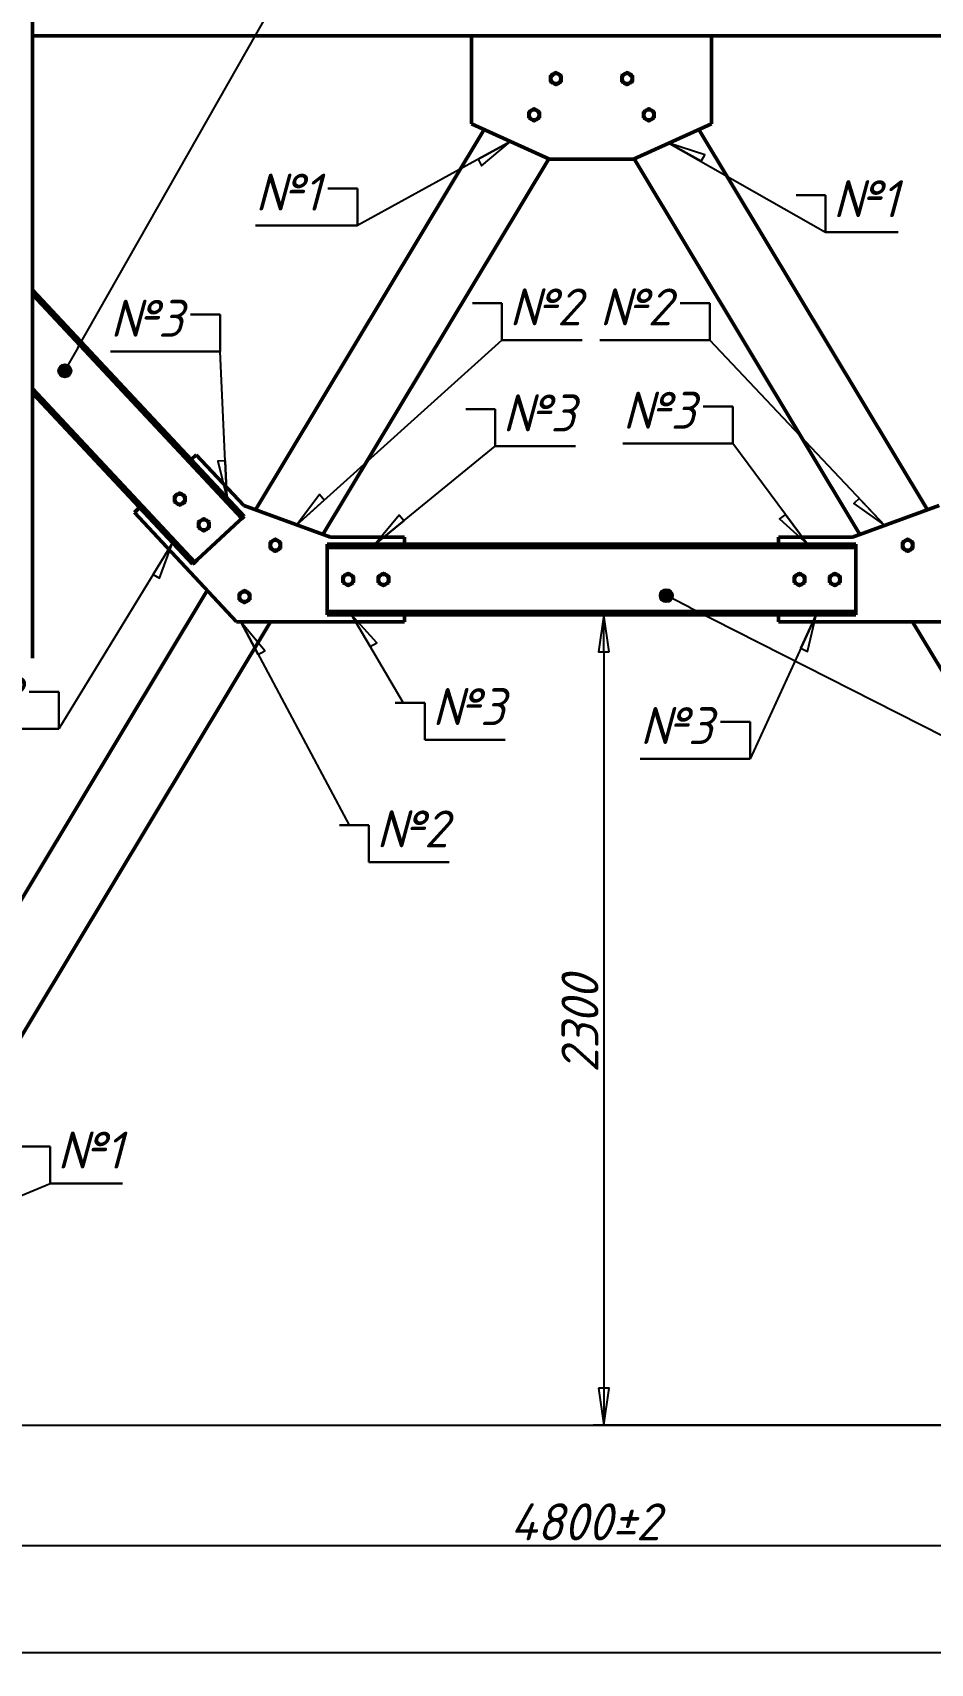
# Model space of a CAD drawing. Header units: millimetres. Extents: x 0 to 25230, y 0 to 17820.
# Drawn here: x 6911 to 9457, y 10795 to 15422 of the extents above; entities that cross this region are included whole.
import ezdxf

# ---------------------------------------------------------------- set-up
doc = ezdxf.new("R2010")
doc.units = ezdxf.units.MM
doc.header["$LTSCALE"] = 30
for name, color, linetype, lineweight in [('Видимый контур (ГОСТ)', 7, 'Continuous', 50), ('Обозначение (ГОСТ)', 7, 'Continuous', 25), ('Размер (ГОСТ)', 7, 'Continuous', 25), ('Эскизная геометрия (ГОСТ)', 7, 'Continuous', 50)]:
    doc.layers.add(name, color=color, linetype=linetype, lineweight=lineweight)
doc.styles.add('Обычный текст (ГОСТ)', font='GOST Common Italic.ttf')
doc.styles.add('Стиль текста144', font='GOST Common Italic.ttf')
doc.styles.add('Увеличенный текст (ГОСТ)', font='GOST Common Italic.ttf')
doc.dimstyles.new('Диаметр (ГОСТ)$7', dxfattribs={"dimscale": 30, "dimtxt": 3.5, "dimasz": 3.5, "dimexe": 1, "dimexo": 0, "dimgap": 0.5, "dimtad": 1, "dimrnd": 1e-08, "dimtxsty": 'Обычный текст (ГОСТ)', "dimblk": 'Filled-1', "dimcen": 0.09, "dimdle": 15, "dimclrd": 256, "dimclre": 256, "dimclrt": 256, "dimazin": 2, "dimtfac": 0.714286, "dimtdec": 3, "dimtmove": 0, "dimatfit": 3, "dimfxl": 1, "dimtolj": 1, "dimlwd": -1, "dimlwe": 25, "dimarcsym": 0})
doc.dimstyles.new('Обычный (ГОСТ)', dxfattribs={"dimscale": 30, "dimtxt": 3.5, "dimasz": 3.5, "dimexe": 1, "dimexo": 0, "dimgap": 0.5, "dimtad": 1, "dimrnd": 1e-08, "dimtxsty": 'Обычный текст (ГОСТ)', "dimblk": 'Filled-1', "dimcen": 0.09, "dimdle": 15, "dimclrd": 256, "dimclre": 256, "dimclrt": 256, "dimazin": 2, "dimtfac": 0.714286, "dimtdec": 3, "dimtmove": 0, "dimatfit": 3, "dimfxl": 1, "dimtolj": 1, "dimlwd": 25, "dimlwe": 25, "dimarcsym": 0})

# ---------------------------------------------------------------- blocks, each defined once
blk = doc.blocks.new('Номера позиций27')
at = {"layer": 'Обозначение (ГОСТ)'}
h = blk.add_hatch(color=256, dxfattribs=at)
edge = h.paths.add_edge_path(flags=0)
edge.add_arc((233.4, 482.08), 0.625, 0, 360)
for p, q in [((253.89, 518.17), (273.16, 552.09)), ((273.16, 552.09), (288.16, 552.09)), ((234.63, 484.26), (253.78, 517.97)), ((234.63, 484.26), (233.7, 482.63))]:
    blk.add_line(p, q, dxfattribs=at)
blk.add_circle((233.4, 482.08), 0.625, dxfattribs=at)
at = {"layer": 'Обозначение (ГОСТ)', "insert": (280.66, 558.34), "char_height": 5, "attachment_point": 5, "style": 'Увеличенный текст (ГОСТ)'}
blk.add_mtext('22', dxfattribs=at)
blk = doc.blocks.new('Номера позиций29')
at = {"layer": 'Обозначение (ГОСТ)'}
h = blk.add_hatch(color=256, dxfattribs=at)
edge = h.paths.add_edge_path(flags=0)
edge.add_arc((290.27, 460.82), 0.625, 0, 360)
for p, q in [((292.49, 459.69), (290.82, 460.54)), ((292.49, 459.69), (363.1, 423.83)), ((363.3, 423.73), (386.3, 412.05)), ((386.3, 412.05), (401.3, 412.05))]:
    blk.add_line(p, q, dxfattribs=at)
blk.add_circle((290.27, 460.82), 0.625, dxfattribs=at)
at = {"layer": 'Обозначение (ГОСТ)', "insert": (393.8, 418.3), "char_height": 5, "attachment_point": 5, "style": 'Увеличенный текст (ГОСТ)'}
blk.add_mtext('24', dxfattribs=at)
blk = doc.blocks.new('Filled-1')
at = {"color": 0}
for p, q in [((0, 0), (-1, 0.143)), ((-1, 0.143), (-1, -0.143)), ((-1, 0), (0, 0)), ((-1, -0.143), (0, 0))]:
    blk.add_line(p, q, dxfattribs=at)
at = {"color": 0, "flags": 128}
blk.add_lwpolyline([(-1, -0.143), (0, 0), (-1, 0.143), (-1, -0.143)], dxfattribs=at)
at = {"color": 0}
blk.add_solid([(-1, -0.143), (0, 0), (-1, 0.143), (-1, -0.143)], dxfattribs=at)
blk = doc.blocks.new('*D137')
at = {"layer": 'Defpoints', "color": 0, "linetype": 'Continuous', "transparency": 16777216}
for p in [(8530.7, 13770.6), (8530.7, 11470.6), (10745.9, 11470.6)]:
    blk.add_point(p, dxfattribs=at)
at = {"layer": 'Размер (ГОСТ)', "linetype": 'Continuous', "lineweight": 25, "transparency": 16777216}
for p, q in [((8530.7, 13665.6), (8530.7, 11575.6)), ((10745.9, 11470.6), (8500.7, 11470.6))]:
    blk.add_line(p, q, dxfattribs=at)
at = {"layer": 'Размер (ГОСТ)', "linetype": 'Continuous', "lineweight": 25, "transparency": 16777216, "xscale": 105, "yscale": 105, "zscale": 105}
for p, rotation in [((8530.7, 13770.6), 90), ((8530.7, 11470.6), 270)]:
    blk.add_blockref('Filled-1', p, dxfattribs=dict(at, rotation=rotation))
at = {"layer": 'Размер (ГОСТ)', "linetype": 'Continuous', "lineweight": 25, "transparency": 16777216, "insert": (8410.7, 12471), "char_height": 105, "attachment_point": 1, "rotation": 90, "style": 'Обычный текст (ГОСТ)'}
blk.add_mtext('\\A1;2300', dxfattribs=at)
blk = doc.blocks.new('*D138')
at = {"layer": 'Defpoints', "color": 0, "linetype": 'Continuous', "transparency": 16777216}
for p in [(11895.9, 15725.6), (12450.6, 15725.6), (1445.9, 11470.6)]:
    blk.add_point(p, dxfattribs=at)
at = {"layer": 'Размер (ГОСТ)', "linetype": 'Continuous', "lineweight": 25, "transparency": 16777216}
for p, q in [((11895.9, 15725.6), (12480.6, 15725.6)), ((12450.6, 11575.6), (12450.6, 15620.6)), ((1445.9, 11470.6), (12480.6, 11470.6))]:
    blk.add_line(p, q, dxfattribs=at)
at = {"layer": 'Размер (ГОСТ)', "linetype": 'Continuous', "lineweight": 25, "transparency": 16777216, "xscale": 105, "yscale": 105, "zscale": 105}
for p, rotation in [((12450.6, 15725.6), 90), ((12450.6, 11470.6), 270)]:
    blk.add_blockref('Filled-1', p, dxfattribs=dict(at, rotation=rotation))
at = {"layer": 'Размер (ГОСТ)', "linetype": 'Continuous', "lineweight": 25, "transparency": 16777216, "insert": (12330.6, 13367.9), "char_height": 105, "attachment_point": 1, "rotation": 90, "style": 'Обычный текст (ГОСТ)'}
blk.add_mtext('\\A1;\\fGOST Common|b0|i1;4255±2', dxfattribs=at)
blk = doc.blocks.new('*D139')
at = {"layer": 'Defpoints', "color": 0, "linetype": 'Continuous', "transparency": 16777216}
for p in [(6095.9, 11442.1), (10895.9, 11415.6), (10895.9, 11128.9)]:
    blk.add_point(p, dxfattribs=at)
at = {"layer": 'Размер (ГОСТ)', "linetype": 'Continuous', "lineweight": 25, "transparency": 16777216}
for p, q in [((6095.9, 11442.1), (6095.9, 11098.9)), ((10895.9, 11415.6), (10895.9, 11098.9)), ((6200.9, 11128.9), (10790.9, 11128.9))]:
    blk.add_line(p, q, dxfattribs=at)
at = {"layer": 'Размер (ГОСТ)', "linetype": 'Continuous', "lineweight": 25, "transparency": 16777216, "xscale": 105, "yscale": 105, "zscale": 105, "rotation": 180}
blk.add_blockref('Filled-1', (6095.9, 11128.9), dxfattribs=at)
at = {"layer": 'Размер (ГОСТ)', "linetype": 'Continuous', "lineweight": 25, "transparency": 16777216, "xscale": 105, "yscale": 105, "zscale": 105}
blk.add_blockref('Filled-1', (10895.9, 11128.9), dxfattribs=at)
at = {"layer": 'Размер (ГОСТ)', "linetype": 'Continuous', "lineweight": 25, "transparency": 16777216, "insert": (8265.7, 11248.9), "char_height": 105, "attachment_point": 1, "style": 'Обычный текст (ГОСТ)'}
blk.add_mtext('\\A1;\\fGOST Common|b0|i1;4800±2', dxfattribs=at)
blk = doc.blocks.new('*D140')
at = {"layer": 'Defpoints', "color": 0, "linetype": 'Continuous', "transparency": 16777216}
for p in [(1295.9, 11415.6), (10895.9, 11415.6), (1295.9, 10824.8)]:
    blk.add_point(p, dxfattribs=at)
at = {"layer": 'Размер (ГОСТ)', "linetype": 'Continuous', "lineweight": 25, "transparency": 16777216}
for p, q in [((1295.9, 11415.6), (1295.9, 10794.8)), ((10895.9, 11415.6), (10895.9, 10794.8)), ((10790.9, 10824.8), (1400.9, 10824.8))]:
    blk.add_line(p, q, dxfattribs=at)
at = {"layer": 'Размер (ГОСТ)', "linetype": 'Continuous', "lineweight": 25, "transparency": 16777216, "xscale": 105, "yscale": 105, "zscale": 105, "rotation": 180}
blk.add_blockref('Filled-1', (1295.9, 10824.8), dxfattribs=at)
at = {"layer": 'Размер (ГОСТ)', "linetype": 'Continuous', "lineweight": 25, "transparency": 16777216, "xscale": 105, "yscale": 105, "zscale": 105}
blk.add_blockref('Filled-1', (10895.9, 10824.8), dxfattribs=at)
at = {"layer": 'Размер (ГОСТ)', "linetype": 'Continuous', "lineweight": 25, "transparency": 16777216, "insert": (5919.6, 10944.8), "char_height": 105, "attachment_point": 1, "style": 'Обычный текст (ГОСТ)'}
blk.add_mtext('\\A1;\\fGOST Common|b0|i1;9600*', dxfattribs=at)
blk = doc.blocks.new('Обозначение сварки_101')
at = {"layer": 'Эскизная геометрия (ГОСТ)', "lineweight": 30}
for p, q in [((-0.8, 1), (0, 1)), ((0, 0), (0, 1)), ((0, 0), (2.168, 0))]:
    blk.add_line(p, q, dxfattribs=at)
at = {"layer": 'Обозначение (ГОСТ)', "style": 'Стиль текста144'}
blk.add_text('№2', height=1, dxfattribs=at).set_placement((0.2, 0.4))
blk = doc.blocks.new('Filled Half 2-1')
at = {"color": 0}
for p, q in [((-1, 0), (0, 0)), ((-1, 0), (-1, -0.2)), ((-1, -0.2), (0, 0)), ((0, 0), (-1, 0))]:
    blk.add_line(p, q, dxfattribs=at)
at = {"color": 0, "flags": 128}
blk.add_lwpolyline([(-1, 0), (-1, -0.2), (0, 0), (-1, 0)], dxfattribs=at)
at = {"color": 0}
blk.add_solid([(-1, 0), (-1, -0.2), (0, 0), (-1, 0)], dxfattribs=at)
blk = doc.blocks.new('Обозначение сварки_103')
at = {"layer": 'Эскизная геометрия (ГОСТ)', "lineweight": 30}
for p, q in [((-0.8, 1), (0, 1)), ((0, 0), (0, 1)), ((0, 0), (2.168, 0))]:
    blk.add_line(p, q, dxfattribs=at)
at = {"layer": 'Обозначение (ГОСТ)', "style": 'Стиль текста144'}
blk.add_text('№2', height=1, dxfattribs=at).set_placement((0.2, 0.4))
blk = doc.blocks.new('Обозначение сварки_104')
at = {"layer": 'Эскизная геометрия (ГОСТ)', "lineweight": 30}
for p, q in [((-0.8, 1), (0, 1)), ((0, 0), (0, 1)), ((0, 0), (-2.968, 0))]:
    blk.add_line(p, q, dxfattribs=at)
at = {"layer": 'Обозначение (ГОСТ)', "style": 'Стиль текста144'}
blk.add_text('№2', height=1, dxfattribs=at).set_placement((-2.968, 0.4))
blk = doc.blocks.new('Обозначение сварки_106')
at = {"layer": 'Эскизная геометрия (ГОСТ)', "lineweight": 30}
for p, q in [((-0.8, 1), (0, 1)), ((0, 0), (0, 1)), ((0, 0), (2.168, 0))]:
    blk.add_line(p, q, dxfattribs=at)
at = {"layer": 'Обозначение (ГОСТ)', "style": 'Стиль текста144'}
blk.add_text('№3', height=1, dxfattribs=at).set_placement((0.2, 0.4))
blk = doc.blocks.new('Обозначение сварки_28')
at = {"layer": 'Эскизная геометрия (ГОСТ)', "lineweight": 30}
for p, q in [((-0.8, 1), (0, 1)), ((0, 0), (0, 1)), ((0, 0), (-2.968, 0))]:
    blk.add_line(p, q, dxfattribs=at)
at = {"layer": 'Обозначение (ГОСТ)', "style": 'Стиль текста144'}
blk.add_text('№3', height=1, dxfattribs=at).set_placement((-2.968, 0.4))
blk = doc.blocks.new('Обозначение сварки_12')
at = {"layer": 'Эскизная геометрия (ГОСТ)', "lineweight": 30}
for p, q in [((-0.8, 1), (0, 1)), ((0, 0), (0, 1)), ((0, 0), (1.96, 0))]:
    blk.add_line(p, q, dxfattribs=at)
at = {"layer": 'Обозначение (ГОСТ)', "style": 'Стиль текста144'}
blk.add_text('№1', height=1, dxfattribs=at).set_placement((0.2, 0.4))
blk = doc.blocks.new('Обозначение сварки_3')
at = {"layer": 'Эскизная геометрия (ГОСТ)', "lineweight": 30}
for p, q in [((-0.8, 1), (0, 1)), ((0, 0), (0, 1)), ((0, 0), (-2.76, 0))]:
    blk.add_line(p, q, dxfattribs=at)
at = {"layer": 'Обозначение (ГОСТ)', "style": 'Стиль текста144'}
blk.add_text('№1', height=1, dxfattribs=at).set_placement((-2.76, 0.4))
blk = doc.blocks.new('Обозначение сварки_2')
at = {"layer": 'Эскизная геометрия (ГОСТ)', "lineweight": 30}
for p, q in [((-0.8, 1), (0, 1)), ((0, 0), (0, 1)), ((0, 0), (1.96, 0))]:
    blk.add_line(p, q, dxfattribs=at)
at = {"layer": 'Обозначение (ГОСТ)', "style": 'Стиль текста144'}
blk.add_text('№1', height=1, dxfattribs=at).set_placement((0.2, 0.4))

msp = doc.modelspace()

# ---------------------------------------------------------------- linework, layer by layer
at = {"layer": 'Видимый контур (ГОСТ)'}
for p, q in [((6910.882, 13647.088), (6910.882, 16756.088)), ((11895.882, 15413.588), (6910.882, 15413.588)), ((8155.882, 15413.588), (8155.882, 15163.588)), ((8835.882, 15163.588), (8835.882, 15413.588)), ((7542.94, 14068.093), (8191.483, 15147.451)), ((8155.882, 15163.588), (8376.486, 15063.588)), ((8615.278, 15063.588), (8835.882, 15163.588)), ((8800.281, 15147.451), (9448.825, 14068.093)), ((7734.396, 13998.409), (8374.863, 15064.324)), ((8376.486, 15063.588), (8615.278, 15063.588)), ((8616.902, 15064.324), (9257.369, 13998.409)), ((7510.411, 14049.945), (6910.882, 14692.86)), ((7503.828, 14043.807), (6910.882, 14679.664)), ((7370.722, 13919.683), (6910.882, 14412.801)), ((7364.14, 13913.545), (6910.882, 14399.605)), ((7374.998, 14224.483), (7360.371, 14210.843)), ((7509.476, 14080.273), (7374.998, 14224.483)), ((7214.1, 14074.443), (7199.473, 14060.803)), ((7755.882, 13990.588), (7509.476, 14080.273)), ((9482.289, 14080.273), (9235.882, 13990.588)), ((7199.473, 14060.803), (7488.753, 13750.588)), ((7496.881, 14037.328), (7377.67, 13926.162)), ((7503.828, 14043.807), (7496.881, 14037.328)), ((7503.828, 14043.807), (7507.851, 14047.558)), ((7510.411, 14049.945), (7507.851, 14047.558)), ((7965.882, 13990.588), (7755.882, 13990.588)), ((7965.882, 13970.588), (7965.882, 13990.588)), ((9235.882, 13990.588), (9025.882, 13990.588)), ((9025.882, 13990.588), (9025.882, 13970.588)), ((9245.882, 13970.588), (7745.882, 13970.588)), ((7745.882, 13970.588), (7745.882, 13967.088)), ((7745.882, 13961.588), (7745.882, 13967.088)), ((9245.882, 13961.588), (7745.882, 13961.588)), ((7745.882, 13961.588), (7745.882, 13952.088)), ((7745.882, 13952.088), (7745.882, 13789.088)), ((9245.882, 13970.588), (9245.882, 13967.088)), ((9245.882, 13961.588), (9245.882, 13967.088)), ((9245.882, 13961.588), (9245.882, 13952.088)), ((9245.882, 13952.088), (9245.882, 13789.088)), ((7366.7, 13915.932), (7364.14, 13913.545)), ((7366.7, 13915.932), (7370.722, 13919.683)), ((7377.67, 13926.162), (7370.722, 13919.683)), ((6282.556, 11970.462), (7405.687, 13839.666)), ((6453.99, 11867.455), (7585.491, 13750.588)), ((7488.753, 13750.588), (7965.882, 13750.588)), ((7745.882, 13789.088), (7745.882, 13779.588)), ((9245.882, 13779.588), (7745.882, 13779.588)), ((7745.882, 13774.088), (7745.882, 13779.588)), ((7745.882, 13774.088), (7745.882, 13770.588)), ((9245.882, 13770.588), (7745.882, 13770.588)), ((7965.882, 13750.588), (7965.882, 13770.588)), ((9025.882, 13770.588), (9025.882, 13750.588)), ((9025.882, 13750.588), (9503.012, 13750.588)), ((9245.882, 13789.088), (9245.882, 13779.588)), ((9245.882, 13774.088), (9245.882, 13779.588)), ((9245.882, 13774.088), (9245.882, 13770.588)), ((9406.274, 13750.588), (10537.775, 11867.455))]:
    msp.add_line(p, q, dxfattribs=at)
for centre in [(8394.948, 15291.912), (8596.817, 15291.912), (8333.143, 15189.052), (8658.622, 15189.052), (7328.156, 14098.762), (7396.355, 14025.627), (7599.214, 13967.588), (9392.551, 13967.588), (7805.882, 13870.588), (7905.882, 13870.588), (9085.882, 13870.588), (9185.882, 13870.588), (7511.658, 13821.87)]:
    msp.add_circle(centre, 14.25, dxfattribs=at)
for points in [[(8394.948, 15309.232), (8387.448, 15304.902), (8379.948, 15300.572)], [(8379.948, 15300.572), (8379.948, 15291.912), (8379.948, 15283.251)], [(8379.948, 15283.251), (8387.448, 15278.921), (8394.948, 15274.591)], [(8409.948, 15300.572), (8402.448, 15304.902), (8394.948, 15309.232)], [(8394.948, 15274.591), (8402.448, 15278.921), (8409.948, 15283.251)], [(8409.948, 15283.251), (8409.948, 15291.912), (8409.948, 15300.572)], [(8596.817, 15309.232), (8589.317, 15304.902), (8581.817, 15300.572)], [(8581.817, 15300.572), (8581.817, 15291.912), (8581.817, 15283.251)], [(8581.817, 15283.251), (8589.317, 15278.921), (8596.817, 15274.591)], [(8611.817, 15300.572), (8604.317, 15304.902), (8596.817, 15309.232)], [(8596.817, 15274.591), (8604.317, 15278.921), (8611.817, 15283.251)], [(8611.817, 15283.251), (8611.817, 15291.912), (8611.817, 15300.572)], [(8333.143, 15206.372), (8325.643, 15202.042), (8318.143, 15197.712)], [(8318.143, 15197.712), (8318.143, 15189.052), (8318.143, 15180.391)], [(8318.143, 15180.391), (8325.643, 15176.061), (8333.143, 15171.731)], [(8348.143, 15197.712), (8340.643, 15202.042), (8333.143, 15206.372)], [(8333.143, 15171.731), (8340.643, 15176.061), (8348.143, 15180.391)], [(8348.143, 15180.391), (8348.143, 15189.052), (8348.143, 15197.712)], [(8658.622, 15206.372), (8651.122, 15202.042), (8643.622, 15197.712)], [(8643.622, 15197.712), (8643.622, 15189.052), (8643.622, 15180.391)], [(8643.622, 15180.391), (8651.122, 15176.061), (8658.622, 15171.731)], [(8673.622, 15197.712), (8666.122, 15202.042), (8658.622, 15206.372)], [(8658.622, 15171.731), (8666.122, 15176.061), (8673.622, 15180.391)], [(8673.622, 15180.391), (8673.622, 15189.052), (8673.622, 15197.712)], [(7328.156, 14116.082), (7320.656, 14111.752), (7313.156, 14107.422)], [(7343.156, 14107.422), (7335.656, 14111.752), (7328.156, 14116.082)], [(7313.156, 14107.422), (7313.156, 14098.762), (7313.156, 14090.102)], [(7313.156, 14090.102), (7320.656, 14085.772), (7328.156, 14081.441)], [(7328.156, 14081.441), (7335.656, 14085.772), (7343.156, 14090.102)], [(7343.156, 14090.102), (7343.156, 14098.762), (7343.156, 14107.422)], [(7396.355, 14042.947), (7388.855, 14038.617), (7381.355, 14034.287)], [(7381.355, 14034.287), (7381.355, 14025.627), (7381.355, 14016.966)], [(7411.355, 14034.287), (7403.855, 14038.617), (7396.355, 14042.947)], [(7411.355, 14016.966), (7411.355, 14025.627), (7411.355, 14034.287)], [(7381.355, 14016.966), (7388.855, 14012.636), (7396.355, 14008.306)], [(7396.355, 14008.306), (7403.855, 14012.636), (7411.355, 14016.966)], [(7599.214, 13984.909), (7591.714, 13980.579), (7584.214, 13976.248)], [(7584.214, 13976.248), (7584.214, 13967.588), (7584.214, 13958.928)], [(7614.214, 13976.248), (7606.714, 13980.579), (7599.214, 13984.909)], [(7614.214, 13958.928), (7614.214, 13967.588), (7614.214, 13976.248)], [(9392.551, 13984.909), (9385.051, 13980.579), (9377.551, 13976.248)], [(9377.551, 13976.248), (9377.551, 13967.588), (9377.551, 13958.928)], [(9407.551, 13976.248), (9400.051, 13980.579), (9392.551, 13984.909)], [(9407.551, 13958.928), (9407.551, 13967.588), (9407.551, 13976.248)], [(7584.214, 13958.928), (7591.714, 13954.598), (7599.214, 13950.268)], [(7599.214, 13950.268), (7606.714, 13954.598), (7614.214, 13958.928)], [(9377.551, 13958.928), (9385.051, 13954.598), (9392.551, 13950.268)], [(9392.551, 13950.268), (9400.051, 13954.598), (9407.551, 13958.928)], [(7805.882, 13887.909), (7798.382, 13883.579), (7790.882, 13879.249)], [(7820.882, 13879.249), (7813.382, 13883.579), (7805.882, 13887.909)], [(7905.882, 13887.909), (7898.382, 13883.579), (7890.882, 13879.249)], [(7920.882, 13879.249), (7913.382, 13883.579), (7905.882, 13887.909)], [(9085.882, 13887.909), (9078.382, 13883.579), (9070.882, 13879.249)], [(9100.882, 13879.249), (9093.382, 13883.579), (9085.882, 13887.909)], [(9185.882, 13887.909), (9178.382, 13883.579), (9170.882, 13879.249)], [(9200.882, 13879.249), (9193.382, 13883.579), (9185.882, 13887.909)], [(7511.658, 13839.19), (7504.158, 13834.86), (7496.658, 13830.53)], [(7526.658, 13830.53), (7519.158, 13834.86), (7511.658, 13839.19)], [(7790.882, 13879.249), (7790.882, 13870.588), (7790.882, 13861.928)], [(7790.882, 13861.928), (7798.382, 13857.598), (7805.882, 13853.268)], [(7805.882, 13853.268), (7813.382, 13857.598), (7820.882, 13861.928)], [(7820.882, 13861.928), (7820.882, 13870.588), (7820.882, 13879.249)], [(7890.882, 13879.249), (7890.882, 13870.588), (7890.882, 13861.928)], [(7890.882, 13861.928), (7898.382, 13857.598), (7905.882, 13853.268)], [(7905.882, 13853.268), (7913.382, 13857.598), (7920.882, 13861.928)], [(7920.882, 13861.928), (7920.882, 13870.588), (7920.882, 13879.249)], [(9070.882, 13879.249), (9070.882, 13870.588), (9070.882, 13861.928)], [(9070.882, 13861.928), (9078.382, 13857.598), (9085.882, 13853.268)], [(9085.882, 13853.268), (9093.382, 13857.598), (9100.882, 13861.928)], [(9100.882, 13861.928), (9100.882, 13870.588), (9100.882, 13879.249)], [(9170.882, 13879.249), (9170.882, 13870.588), (9170.882, 13861.928)], [(9170.882, 13861.928), (9178.382, 13857.598), (9185.882, 13853.268)], [(9185.882, 13853.268), (9193.382, 13857.598), (9200.882, 13861.928)], [(9200.882, 13861.928), (9200.882, 13870.588), (9200.882, 13879.249)], [(7496.658, 13830.53), (7496.658, 13821.87), (7496.658, 13813.21)], [(7496.658, 13813.21), (7504.158, 13808.879), (7511.658, 13804.549)], [(7511.658, 13804.549), (7519.158, 13808.879), (7526.658, 13813.21)], [(7526.658, 13813.21), (7526.658, 13821.87), (7526.658, 13830.53)]]:
    msp.add_rational_spline(points, [1.16025403784, 1.33974596216, 1.16025403784], degree=2, dxfattribs=at)

# ---------------------------------------------------------------- block references
at = {"xscale": 104.9999982118607, "yscale": 104.9999982118607, "zscale": 104.9999982118607}
for name, p in [('Обозначение сварки_3', (7832.389, 14875.057)), ('Обозначение сварки_2', (9159.935, 14856.384)), ('Обозначение сварки_103', (8242.013, 14549.322)), ('Обозначение сварки_104', (8831.105, 14549.322)), ('Обозначение сварки_28', (7442.97, 14517.008)), ('Обозначение сварки_106', (8223.051, 14248.449)), ('Обозначение сварки_28', (8896.518, 14256.035)), ('Обозначение сварки_28', (6985.228, 13446.646)), ('Обозначение сварки_106', (8023.476, 13415.12)), ('Обозначение сварки_28', (8945.451, 13361.31)), ('Обозначение сварки_101', (7864.728, 13068.136)), ('Обозначение сварки_12', (6960.198, 12156.748))]:
    msp.add_blockref(name, p, dxfattribs=at)
at = {"layer": 'Обозначение (ГОСТ)', "xscale": 30, "yscale": 30, "zscale": 30}
for name in ['Номера позиций27', 'Номера позиций29']:
    msp.add_blockref(name, (0, 0), dxfattribs=at)

# ---------------------------------------------------------------- dimensions: what is measured, and where the dimension line sits
at = {"layer": 'Размер (ГОСТ)', "linetype": 'Continuous', "lineweight": 25}
for base, p1, p2, angle, picture, middle in [((12450.568, 15725.588), (1445.882, 11470.588), (11895.882, 15725.588), 90, '*D138', (12450.568, 13598.088)), ((10895.882, 11128.908), (6095.882, 11442.054), (10895.882, 11415.588), 180, '*D139', (8495.882, 11128.908))]:
    dim = msp.add_linear_dim(base=base, p1=p1, p2=p2, angle=angle, text='\\fGOST Common|b0|i1;<>±2', dimstyle='Обычный (ГОСТ)', override={"dimgap": 0.5, "dimdec": 2, "dimtol": 0, "dimlim": 0, "dimtp": 0, "dimtm": 0, "dimtdec": 3, "dimtofl": 0, "dimatfit": 1}, dxfattribs=at)
    dim.commit()
    dim.dimension.update_dxf_attribs({"geometry": picture, "text_midpoint": middle, "dimtype": 160})
dim = msp.add_linear_dim(base=(8530.678, 11470.588), p1=(8530.678, 13770.588), p2=(10745.882, 11470.588), angle=90, dimstyle='Обычный (ГОСТ)', override={"dimgap": 0.5, "dimdec": 2, "dimse1": 1, "dimtol": 0, "dimlim": 0, "dimtp": 0, "dimtm": 0, "dimtdec": 3, "dimtofl": 0, "dimatfit": 1}, dxfattribs=at)
dim.commit()
dim.dimension.update_dxf_attribs({"geometry": '*D137', "text_midpoint": (8530.678, 12620.588), "dimtype": 160})
dim = msp.add_linear_dim(base=(1295.882, 10824.789), p1=(10895.882, 11415.588), p2=(1295.882, 11415.588), text='\\fGOST Common|b0|i1;<>*', dimstyle='Обычный (ГОСТ)', override={"dimgap": 0.5, "dimdec": 2, "dimtol": 0, "dimlim": 0, "dimtp": 0, "dimtm": 0, "dimtdec": 3, "dimtofl": 0, "dimatfit": 1}, dxfattribs=at)
dim.commit()
dim.dimension.update_dxf_attribs({"geometry": '*D140', "text_midpoint": (6095.882, 10824.789), "dimtype": 160})

# ---------------------------------------------------------------- leaders
at = {"layer": 'Обозначение (ГОСТ)'}
for points in [[(8266.184, 15113.588), (7832.389, 14875.057)], [(8715.538, 15109.036), (9159.935, 14856.384)], [(7660.091, 14025.454), (8242.013, 14549.322)], [(9327.387, 14023.893), (8831.105, 14549.322)], [(7461.657, 14102.227), (7442.97, 14517.008)], [(9108.211, 13970.588), (8896.518, 14256.035)], [(7882.532, 13970.588), (8223.051, 14248.449)], [(7307.445, 13974.343), (6985.228, 13446.646)], [(7501.526, 13750.588), (7808.847, 13173.136)], [(7815.632, 13770.588), (7962.082, 13520.12)], [(9133.46, 13770.588), (8945.451, 13361.31)], [(6376.63, 11913.937), (6960.198, 12156.748)]]:
    msp.add_leader(points, dimstyle='Диаметр (ГОСТ)$7', override={"dimasz": 3.5, "dimtad": 0, "dimldrblk": 'Filled Half 2-1'}, dxfattribs=at)

doc.saveas('drawing.dxf')
